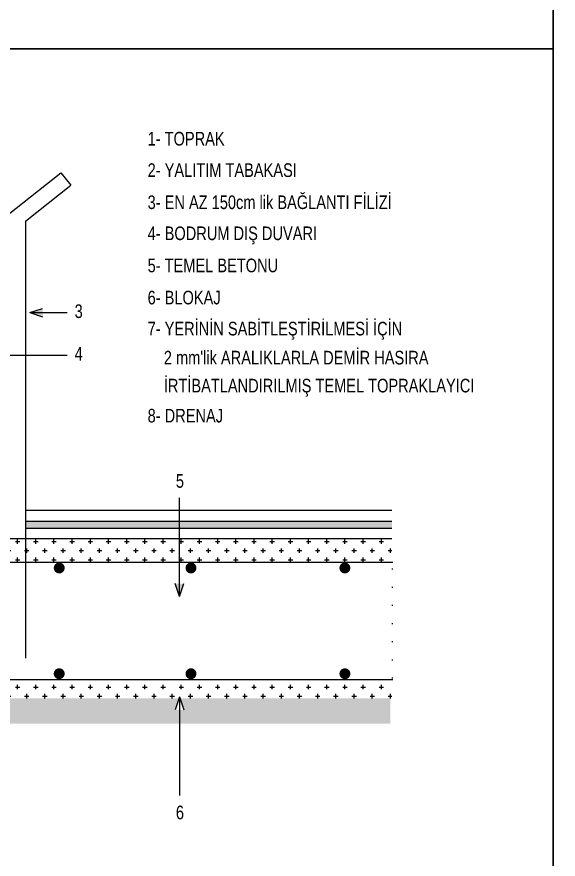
# Model space of a CAD drawing. Header units: millimetres. Extents: x 943 to 8976, y 750 to 4245.
# Drawn here: x 2579.4 to 2822, y 1542.9 to 1920.4 of the extents above; entities that cross this region are included whole.
import ezdxf

# ---------------------------------------------------------------- set-up
doc = ezdxf.new("R2010")
doc.units = ezdxf.units.MM
doc.linetypes.add('DASHED', pattern=[19.05, 12.7, -6.35])
doc.linetypes.add('SOLID_LINE', pattern=[0])
for name, color, linetype in [('AHAT', 3, 'Continuous'), ('KIRMIM', 1, 'Continuous'), ('MIMARI', 2, 'SOLID_LINE'), ('YAZI', 8, 'Continuous')]:
    doc.layers.add(name, color=color, linetype=linetype)
doc.styles.add('2', font='wturkce.shx', dxfattribs={"height": 0.2})

msp = doc.modelspace()

# ---------------------------------------------------------------- hatches: boundary and pattern name
at = {"layer": 'KIRMIM', "linetype": 'Continuous'}
h = msp.add_hatch(dxfattribs=at)
h.set_pattern_fill('AR-CONC,_I', color=256, scale=1.62974, style=2)
h.set_pattern_definition([(50, (-3997.237, -922.561), (11.689474, -1.022696), [1.222305, -13.445353]), (355, (-3997.237, -922.561), (-2.261286, 12.258774), [0.977844, -10.756282]), (100.4514, (-3996.263, -922.646), (9.428197, 11.23607), [1.0388, -11.426792]), (46.1842, (-3997.237, -919.302), (17.39325, -2.69753), [1.833457, -20.16803]), (96.6356, (-3995.788, -919.526), (15.23257, 15.875586), [1.5582, -17.140185]), (351.1842, (-3997.237, -919.302), (15.232557, 15.8756), [1.466766, -16.134423]), (21, (-3995.607, -920.117), (9.728031, -6.56164), [1.222305, -13.445353]), (326, (-3995.607, -920.117), (3.965407, 11.818058), [0.977844, -10.756282]), (71.4514, (-3994.797, -920.663), (13.693442, 5.256408), [1.0388, -11.426792]), (37.5, (-3997.237, -922.561), (0.198174, 5.4253034), [0, -10.625903, 0, -10.919256, 0, -10.7970257]), (7.5, (-3997.237, -922.561), (4.2873488, 6.4278844), [0, -6.225606, 0, -10.381442, 0, -4.115093]), (327.5, (-4000.8713, -922.561), (8.6999163, -0.3675857), [0, -4.074349, 0, -12.71197, 0, -16.867806]), (317.5, (-4002.501, -922.561), (9.504417, 1.631451), [0, -5.296654, 0, -8.442052, 0, -11.978587])])
edge = h.paths.add_edge_path()
edge.add_line((2468.71, 1603.68), (2424.99, 1603.68))
edge.add_line((2424.99, 1603.68), (2424.99, 1692.24))
edge.add_line((2424.99, 1692.24), (2468.71, 1692.24))
edge.add_line((2468.71, 1692.24), (2468.71, 1614.95))
edge.add_line((2465.21, 1603.68), (2746.83, 1603.68))
edge.add_line((2746.83, 1603.68), (2746.83, 1614.95))
edge.add_line((2746.83, 1614.95), (2468.71, 1614.95))
h = msp.add_hatch(dxfattribs=at)
h.set_pattern_fill('AR-B816C,_I', color=256, scale=0.162974, style=2)
h.set_pattern_definition([(0, (-3997.237, -897.9001), (1.30379178, 1.30379178), [2.5464683, -0.06111524]), (0, (-3998.5408, -897.839), (1.30379178, 1.30379178), [2.5464683, -0.06111524]), (90, (-3997.237, -897.9001), (-1.30379178, 1.30379178), [-1.364907, 1.24267654]), (90, (-3997.2981, -897.9001), (-1.30379178, 1.30379178), [-1.364907, 1.24267654])])
h.paths.add_polyline_path([(2747.47, 1694.42), (2583.37, 1694.42), (2583.37, 1691.17), (2747.47, 1691.17)])
h = msp.add_hatch(dxfattribs=at)
h.set_pattern_fill('CROSS,_I', color=256, scale=16.297397, style=2)
h.set_pattern_definition([(0, (-3997.237, -897.9), (4.0743493, 4.0743493), [2.0371747, -6.111524]), (90, (-3996.2184, -898.9187), (-4.0743493, 4.0743493), [2.0371747, -6.111524])])
h.paths.add_polyline_path([(2468.31, 1686.63), (2747.47, 1686.63), (2747.47, 1614.84), (2468.31, 1614.84)])
edge = h.paths.add_edge_path()
edge.add_line((2475, 1676), (2747.96, 1676))
edge.add_line((2475, 1676), (2475, 1623.42))
edge.add_line((2475, 1623.42), (2747.96, 1623.42))
at = {"layer": 'MIMARI', "linetype": 'Continuous'}
for points in [[(2590.99, 1785.89), (2590.99, 1789.73), (2585.21, 1787.81)], [(2654.21, 1666.41), (2650.36, 1666.41), (2652.28, 1660.64)], [(2654.21, 1609.84), (2650.36, 1609.84), (2652.28, 1615.61)]]:
    msp.add_hatch(color=256, dxfattribs=at).paths.add_polyline_path(points)

# ---------------------------------------------------------------- linework, layer by layer
at = {"layer": 'AHAT', "linetype": 'Continuous'}
for p, q in [((2575.51, 1831.75), (2599.18, 1850.48)), ((2599.18, 1850.48), (2603.61, 1844.87)), ((2583.37, 1828.87), (2603.61, 1844.87)), ((2583.37, 1828.87), (2583.37, 1632.95)), ((2583.37, 1694.42), (2583.37, 1691.17)), ((2475, 1676), (2747.96, 1676)), ((2475, 1623.42), (2747.96, 1623.42))]:
    msp.add_line(p, q, dxfattribs=at)
at = {"layer": 'AHAT', "linetype": 'Continuous', "const_width": 2.44}
for points in [[(2597.2, 1673.4, 1), (2599.64, 1673.4, 1)], [(2656.23, 1673.4, 1), (2658.68, 1673.4, 1)], [(2725.2, 1673.4, 1), (2727.65, 1673.4, 1)], [(2597.2, 1626.02, -1), (2599.64, 1626.02, -1)], [(2656.23, 1626.02, -1), (2658.68, 1626.02, -1)], [(2725.2, 1626.02, -1), (2727.65, 1626.02, -1)]]:
    msp.add_lwpolyline(points, format="xyb", close=True, dxfattribs=at)
at = {"layer": 'MIMARI', "linetype": 'Continuous'}
for p, q in [((2585.21, 1787.81), (2590.99, 1789.73)), ((2585.21, 1787.81), (2601.94, 1787.81)), ((2585.21, 1787.81), (2590.99, 1785.89)), ((2566.63, 1768.76), (2601.94, 1768.76)), ((2652.28, 1660.64), (2652.28, 1704.78)), ((2583.37, 1699.31), (2747.47, 1699.31)), ((2583.37, 1694.42), (2747.47, 1694.42)), ((2583.37, 1691.17), (2747.47, 1691.17)), ((2652.28, 1660.64), (2650.36, 1666.41)), ((2652.28, 1660.64), (2654.21, 1666.41)), ((2652.28, 1615.61), (2650.36, 1609.84)), ((2652.28, 1615.61), (2652.28, 1571.47)), ((2652.28, 1615.61), (2654.21, 1609.84))]:
    msp.add_line(p, q, dxfattribs=at)
at = {"layer": 'MIMARI', "linetype": 'DASHED', "ltscale": 100}
msp.add_line((2468.31, 1686.63), (2747.47, 1686.63), dxfattribs=at)
at = {"layer": 'YAZI'}
for points in [[(2410.14, 2360.16), (2819.79, 2360.16), (2819.79, 1906.04), (2410.14, 1906.04)], [(2819.79, 1996.58), (3233.37, 1996.58), (3233.37, 1441.45), (2819.79, 1441.45)], [(2410.14, 1906.04), (2819.79, 1906.04), (2819.79, 1441.45), (2410.14, 1441.45)]]:
    msp.add_lwpolyline(points, close=True, dxfattribs=at)

# ---------------------------------------------------------------- texts
at = {"layer": 'YAZI', "linetype": 'Continuous', "style": '2', "width": 0.8}
for s, height, p in [('1- TOPRAK', 6.112, (2638.03, 1862.69)), ('2- YALITIM TABAKASI', 6.1115, (2638.03, 1848.61)), ('3- EN AZ 150cm lik BAĞLANTI FİLİZİ', 6.1115, (2638.03, 1834.22)), ('4- BODRUM DIŞ DUVARI', 6.1115, (2638.03, 1820.3)), ('5- TEMEL BETONU', 6.1115, (2638.03, 1805.9)), ('6- BLOKAJ', 6.112, (2638.03, 1791.51)), ('3', 6.11, (2605.33, 1785.39)), ('7- YERİNİN SABİTLEŞTİRİLMESİ İÇİN', 6.1115, (2638.03, 1777.59)), ('4', 6.11, (2605.33, 1766.34)), ("    2 mm'lik ARALIKLARLA DEMİR HASIRA", 6.1115, (2638.03, 1764.59)), ('    İRTİBATLANDIRILMIŞ TEMEL TOPRAKLAYICI', 6.1115, (2638.03, 1752.06)), ('8- DRENAJ', 6.112, (2638.03, 1738.59)), ('5', 6.11, (2650.69, 1709.34)), ('6', 6.11, (2650.69, 1560.8))]:
    msp.add_text(s, height=height, dxfattribs=at).set_placement(p)

doc.saveas('drawing.dxf')
